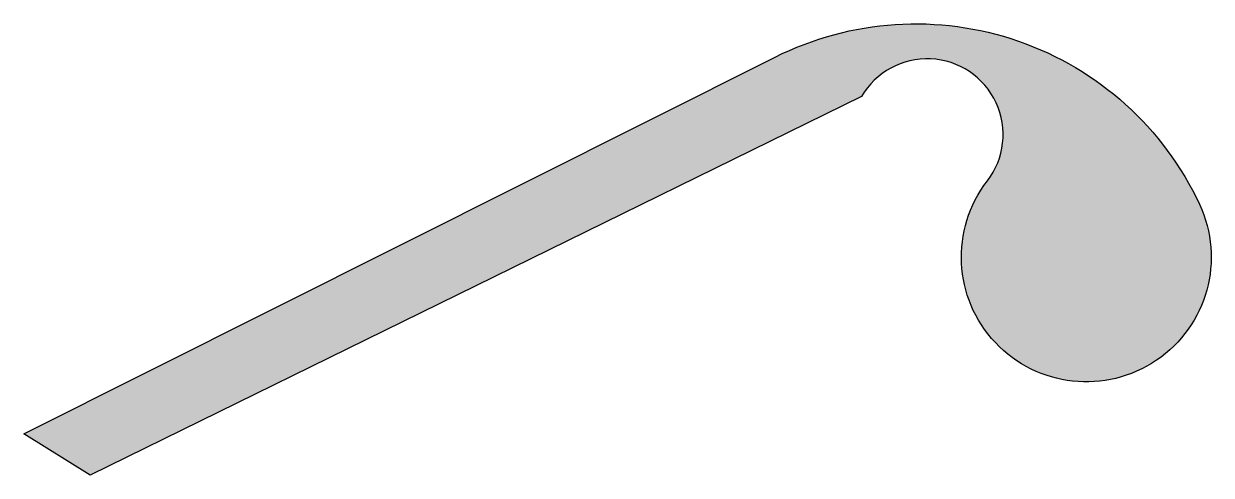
# Model space of a CAD drawing. Header units: millimetres. Extents: x 1366 to 3045, y 1409 to 2049.
import ezdxf

# ---------------------------------------------------------------- set-up
doc = ezdxf.new("R2010")
doc.units = ezdxf.units.MM

msp = doc.modelspace()

# ---------------------------------------------------------------- hatches: boundary and pattern name
h = msp.add_hatch()
h.set_pattern_fill('ANGLE', color=256)
h.set_pattern_definition([(0, (0, 0), (0, 6.985), [5.08, -1.905]), (90, (0, 0), (-6.985, 4e-16), [5.08, -1.905])])
edge = h.paths.add_edge_path()
edge.add_line((1365.831269022383, 1467.655086731937), (2428.647903398236, 2001.285973595283))
edge.add_arc((2627.398528299713, 1605.440314286626), 442.9397215109897, 25.04012477174382, 116.6608248467987, ccw=False)
edge.add_arc((2868.640492624609, 1718.139036616077), 176.6716472586952, -217.60643552836154, 25.04012477174382, ccw=False)
edge.add_arc((2643.59314743332, 1891.489095771926), 107.3997356488116, 322.3935644716384, 509.8811506324145)
edge.add_line((2550.6938383462, 1945.381781626041), (1459.908348213046, 1409.209798625757))
edge.add_line((1459.908348213046, 1409.209798625757), (1365.831269022383, 1467.655086731937))

# ---------------------------------------------------------------- linework, layer by layer
msp.add_lwpolyline([(1365.831269022383, 1467.655086731937), (2428.647903398236, 2001.285973595283, -0.4225229799798171), (3028.707054659451, 1792.915815521342, -1.779186880042721), (2728.677484808765, 1825.95010927674, 1.067573228120947), (2550.6938383462, 1945.381781626041), (1459.908348213046, 1409.209798625757), (1365.831269022383, 1467.655086731937)], format="xyb")

doc.saveas('drawing.dxf')
